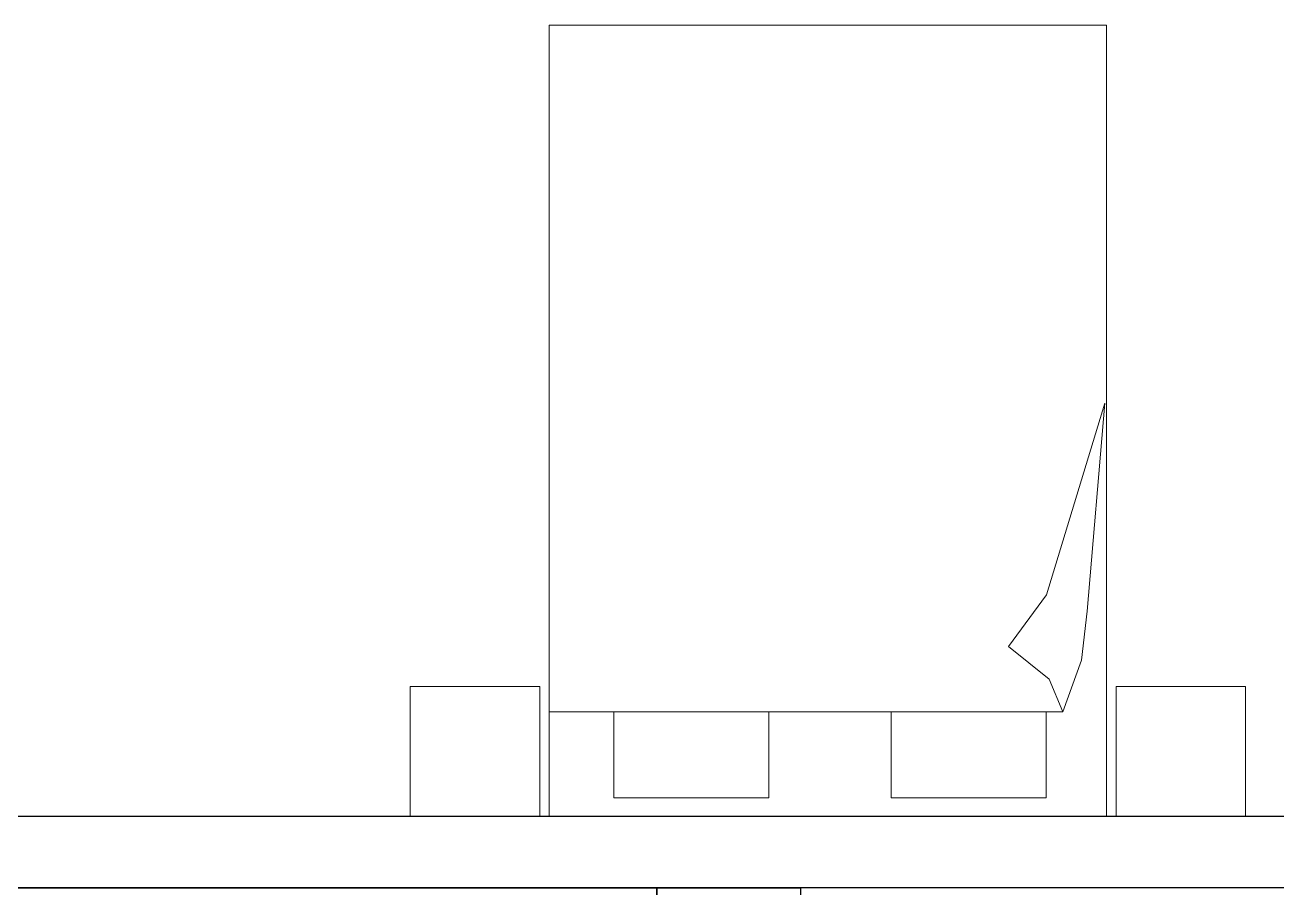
# Model space of a CAD drawing. Header units: millimetres. Extents: x 0 to 145404, y 0 to 194550.
# Drawn here: x 127118 to 130601, y 98346 to 100746 of the extents above; entities that cross this region are included whole.
import ezdxf

# ---------------------------------------------------------------- set-up
doc = ezdxf.new("R2010")
doc.units = ezdxf.units.MM
doc.layers.add('АР - мебель', color=7, linetype='Continuous', lineweight=9, true_color=0x787878)
doc.layers.add('АР - Монолит', color=56, linetype='Continuous', lineweight=30)
doc.layers.add('АР - Наружная стена', color=144, linetype='Continuous', lineweight=30)

# ---------------------------------------------------------------- blocks, each defined once
blk = doc.blocks.new('КРТ37_1550х2200')
for points in [[(-1161.7, -360), (-1161.7, 0), (-801.7, 0)], [(-1161.7, -360), (-801.7, -360), (-801.7, 0)], [(775, 0), (-775, 0)], [(-775, -2200), (-775, 0)], [(775, -2200), (775, 0)], [(1161.7, -360), (1161.7, 0), (801.7, 0)], [(1161.7, -360), (801.7, -360), (801.7, 0)], [(-607.3, -290), (-607.3, -50.8), (-176.2, -50.8), (-176.2, -290)], [(595.7, -290), (595.7, -50.8), (164.6, -50.8), (164.6, -290)], [(-653.1, -290), (775, -290)], [(775, -2200), (-775, -2200)]]:
    blk.add_lwpolyline(points)
blk.add_lwpolyline([(-770.3, -1148.4), (-721, -569.7), (-705.9, -433.6), (-653.1, -290), (-615.3, -380.7), (-502, -471.4), (-607.7, -615)], close=True)
blk = doc.blocks.new('Квартира 2К 9900 тип 9')
at = {"layer": 'АР - Монолит'}
blk.add_lwpolyline([(0, 0), (0, 200), (6650, 200), (6650, 0)], close=True, dxfattribs=at)
at = {"layer": 'АР - мебель', "rotation": 180.0000000000017}
blk.add_blockref('КРТ37_1550х2200', (5126.1, 200, 0), dxfattribs=at)
blk = doc.blocks.new('V_Section_2')
blk.add_blockref('Квартира 2К 9900 тип 9', (8950, -35700))
blk = doc.blocks.new('Квартира 1К 6300 тип 36-1')
at = {"layer": 'АР - Монолит'}
blk.add_lwpolyline([(0, 6300), (0, 6500), (6650, 6500), (6650, 6300)], close=True, dxfattribs=at)
at = {"layer": 'АР - Наружная стена'}
blk.add_lwpolyline([(7050, 6500), (7050, 2890), (6650, 2890), (6650, 6500)], close=True, dxfattribs=at)
blk = doc.blocks.new('V_Section_3')
blk.add_blockref('Квартира 1К 6300 тип 36-1', (8950, -6500))

msp = doc.modelspace()

# ---------------------------------------------------------------- block references
for name, p in [('V_Section_2', (115275.5, 134046.1, 0)), ('V_Section_3', (113275.5, 98346.1, 0))]:
    msp.add_blockref(name, p)

doc.saveas('drawing.dxf')
